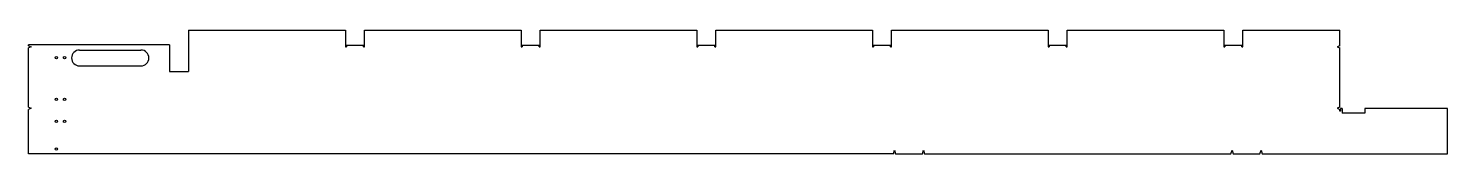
# Model space of a CAD drawing. Extents: x 2 to 3913, y 2 to 344.
import ezdxf

# ---------------------------------------------------------------- set-up
doc = ezdxf.new("R2010")
doc.units = 0
doc.layers.get('0').update_dxf_attribs({"linetype": 'CONTINUOUS'})

msp = doc.modelspace()

# ---------------------------------------------------------------- linework, layer by layer
for p, q in [((443.5, 344.3), (876.4, 344.3)), ((443.5, 344.3), (443.5, 230.3)), ((876.4, 344.3), (876.4, 298.3)), ((928.4, 344.3), (1360.4, 344.3)), ((928.4, 298.3), (928.4, 344.3)), ((1360.4, 344.3), (1360.4, 298.3)), ((1412.4, 344.3), (1844.4, 344.3)), ((1412.4, 298.3), (1412.4, 344.3)), ((1844.4, 344.3), (1844.4, 298.3)), ((1896.4, 344.3), (2328.4, 344.3)), ((1896.4, 298.3), (1896.4, 344.3)), ((2328.4, 344.3), (2328.4, 298.3)), ((2380.4, 344.3), (2812.4, 344.3)), ((2380.4, 298.3), (2380.4, 344.3)), ((2812.4, 344.3), (2812.4, 298.3)), ((2864.4, 298.3), (2864.4, 344.3)), ((2864.4, 344.3), (3296.4, 344.3)), ((3296.4, 344.3), (3296.4, 298.3)), ((3348.4, 344.3), (3616.2, 344.3)), ((3348.4, 298.3), (3348.4, 344.3)), ((3616.2, 301.3), (3616.2, 344.3)), ((391.5, 303.3), (2.5, 303.3)), ((2.5, 301.3), (2.5, 303.3)), ((2.5, 301.3), (10.5, 298.3)), ((10.5, 298.3), (2.5, 295.3)), ((2.5, 131.3), (2.5, 295.3)), ((143.4, 289.3), (312.5, 289.3)), ((391.5, 303.3), (391.5, 230.3)), ((876.4, 298.3), (878.9, 298.3)), ((878.9, 302.3), (925.9, 302.3)), ((878.9, 302.3), (878.9, 298.3)), ((925.9, 298.3), (925.9, 302.3)), ((925.9, 298.3), (928.4, 298.3)), ((1360.4, 298.3), (1362.9, 298.3)), ((1362.9, 302.3), (1409.9, 302.3)), ((1362.9, 302.3), (1362.9, 298.3)), ((1409.9, 298.3), (1409.9, 302.3)), ((1409.9, 298.3), (1412.4, 298.3)), ((1844.4, 298.3), (1846.9, 298.3)), ((1846.9, 302.3), (1893.9, 302.3)), ((1846.9, 302.3), (1846.9, 298.3)), ((1893.9, 298.3), (1893.9, 302.3)), ((1893.9, 298.3), (1896.4, 298.3)), ((2328.4, 298.3), (2330.9, 298.3)), ((2330.9, 302.3), (2377.9, 302.3)), ((2330.9, 302.3), (2330.9, 298.3)), ((2377.9, 298.3), (2377.9, 302.3)), ((2377.9, 298.3), (2380.4, 298.3)), ((2812.4, 298.3), (2814.9, 298.3)), ((2814.9, 302.3), (2861.9, 302.3)), ((2814.9, 302.3), (2814.9, 298.3)), ((2861.9, 298.3), (2861.9, 302.3)), ((2861.9, 298.3), (2864.4, 298.3)), ((3296.4, 298.3), (3298.9, 298.3)), ((3298.9, 302.3), (3345.9, 302.3)), ((3298.9, 302.3), (3298.9, 298.3)), ((3345.9, 298.3), (3345.9, 302.3)), ((3345.9, 298.3), (3348.4, 298.3)), ((3616.2, 301.3), (3608.2, 298.3)), ((3608.2, 298.3), (3616.2, 295.3)), ((3616.2, 131.3), (3616.2, 295.3)), ((143.4, 245.3), (312.5, 245.3)), ((391.5, 230.3), (443.5, 230.3)), ((2.5, 131.3), (10.4, 128.3)), ((10.4, 128.3), (2.5, 125.4)), ((2.5, 2.3), (2.5, 125.4)), ((3616.2, 131.3), (3608.2, 128.3)), ((3608.2, 128.3), (3616.2, 125.3)), ((3616.2, 120.8), (3616.2, 125.3)), ((3618.2, 120.8), (3616.2, 120.8)), ((3622.2, 127.8), (3618.2, 127.8)), ((3618.2, 127.8), (3618.2, 120.8)), ((3622.2, 127.8), (3622.2, 114.8)), ((3913, 127.8), (3684.7, 127.8)), ((3684.7, 127.8), (3684.7, 114.8)), ((3913, 2.3), (3913, 127.8)), ((3684.7, 114.8), (3622.2, 114.8)), ((2385.9, 2.3), (2.5, 2.3)), ((2385.9, 2.3), (2388.9, 12.3)), ((2388.9, 12.3), (2391.9, 2.3)), ((2391.9, 2.3), (2465.9, 2.3)), ((2465.9, 2.3), (2468.9, 12.3)), ((2468.9, 12.3), (2471.9, 2.3)), ((2471.9, 2.3), (3315.9, 2.3)), ((3315.9, 2.3), (3318.9, 12.3)), ((3318.9, 12.3), (3321.9, 2.3)), ((3321.9, 2.3), (3395.9, 2.3)), ((3395.9, 2.3), (3398.9, 12.3)), ((3398.9, 12.3), (3401.9, 2.3)), ((3401.9, 2.3), (3430.4, 2.3)), ((3430.4, 2.3), (3913, 2.3))]:
    msp.add_line(p, q)
for centre in [(79.5, 268), (102, 268), (79.5, 153.4), (102, 153.4), (79.5, 92.7), (102, 92.7), (79.5, 15.7)]:
    msp.add_circle(centre, 3.25)
for centre, start, end in [((143.4, 267.3), 90, 270), ((312.5, 267.3), 270, 90)]:
    msp.add_arc(centre, 22, start, end)

doc.saveas('drawing.dxf')
